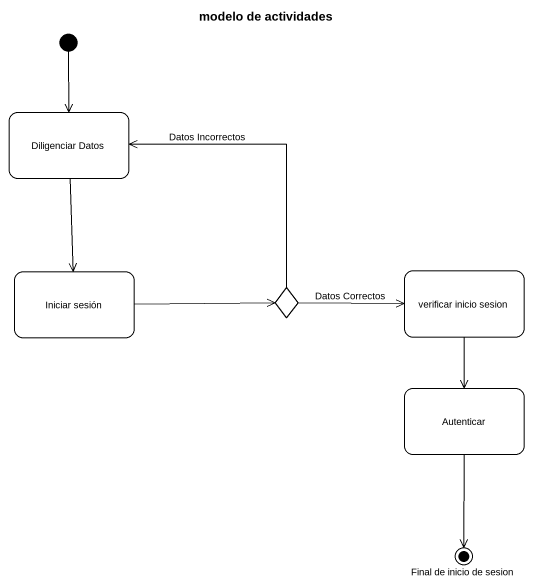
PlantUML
@startuml
title modelo de actividades
hide empty description
state "Diligenciar Datos" as Diligenciar_Datos
state "Iniciar sesión" as Iniciar_sesión
state "verificar inicio sesion" as verificar_inicio_sesion
state choice1 <<choice>>
state Autenticar
state "Final de inicio de sesion" as Final_de_inicio_de_sesion <<end>>
[*] --> Diligenciar_Datos
Diligenciar_Datos --> Iniciar_sesión
Iniciar_sesión -right-> choice1
verificar_inicio_sesion --> Autenticar
choice1 -up-> Diligenciar_Datos : Datos Incorrectos
choice1 -right-> verificar_inicio_sesion : Datos Correctos
Autenticar --> Final_de_inicio_de_sesion
@enduml
